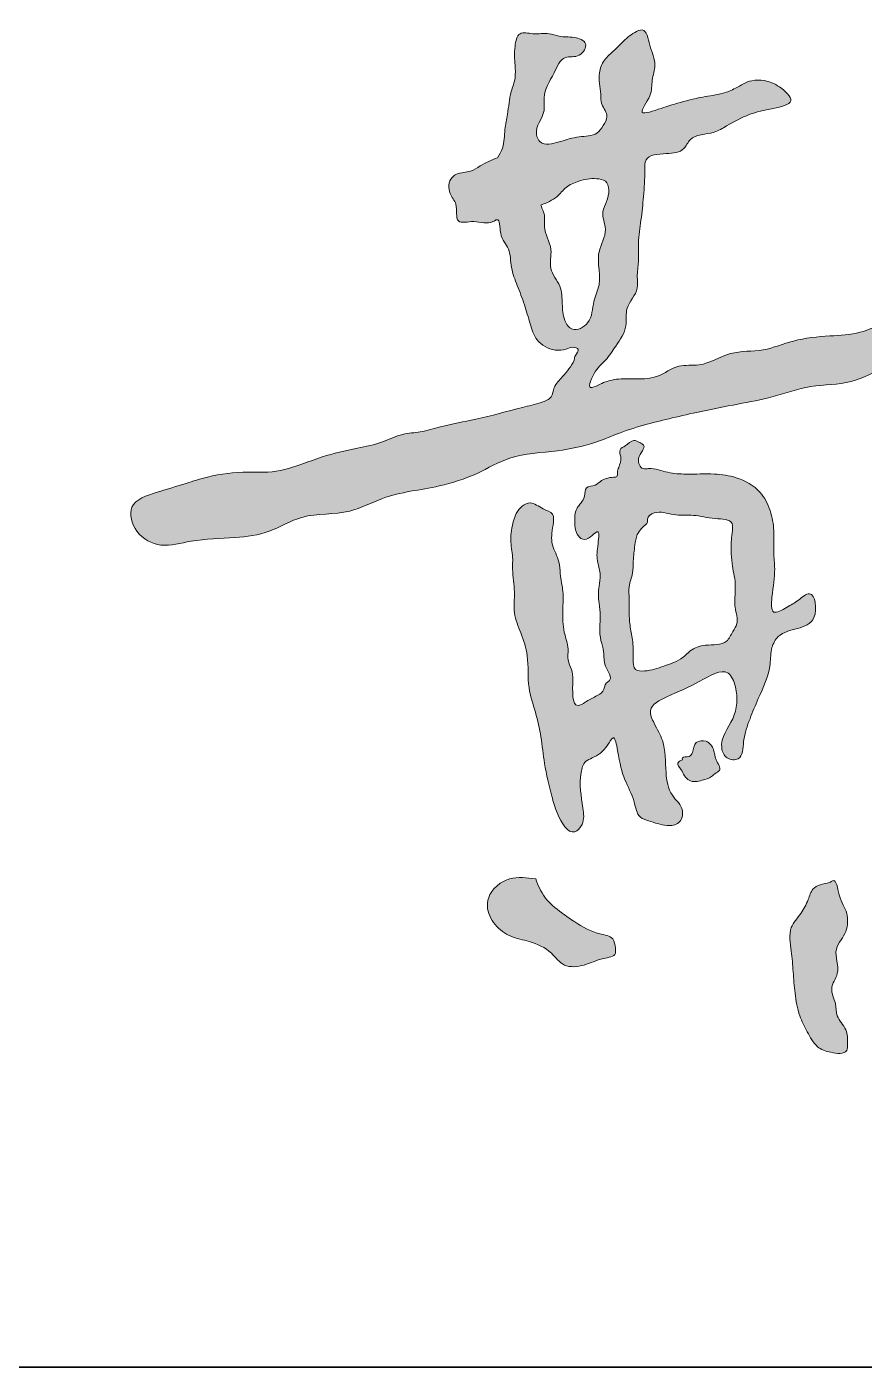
# Model space of a CAD drawing. Extents: x 3968514 to 5230306, y -516551 to -228246.
# Drawn here: x 4656531 to 4657063, y -351453 to -350602 of the extents above; entities that cross this region are included whole.
import ezdxf

# ---------------------------------------------------------------- set-up
doc = ezdxf.new("R2010")
doc.units = 0
doc.header["$LTSCALE"] = 1000
doc.header["$MEASUREMENT"] = 0
doc.layers.add('AXIS', color=3, linetype='Continuous', lineweight=15)
doc.layers.add('FRAME', color=3, linetype='Continuous', lineweight=18)

# ---------------------------------------------------------------- blocks, each defined once
blk = doc.blocks.new('A$C0B803521')
at = {"layer": 'FRAME', "lineweight": 35}
blk.add_line((-16943.12, 42352), (-23943.12, 42352), dxfattribs=at)
blk = doc.blocks.new('FWEFS')
h = blk.add_hatch(color=7)
h.dxf.hatch_style = 1
edge = h.paths.add_edge_path()
edge.add_spline(control_points=[(1917790.24, -2261802.23), (1917786.52, -2261803.82), (1917780.68, -2261806.32), (1917772.76, -2261811.83), (1917765.78, -2261811.49), (1917759.21, -2261815.92), (1917758.63, -2261825.08), (1917765.72, -2261831.7), (1917762.41, -2261845.41), (1917776.92, -2261841.29), (1917784.26, -2261845.3), (1917792.1, -2261839.64), (1917791.07, -2261853.08), (1917798.65, -2261859.55), (1917798.4, -2261872.46), (1917803.01, -2261883.74), (1917807.5, -2261895.54), (1917810.74, -2261907.26), (1917814.54, -2261919.38), (1917824.7, -2261925.2), (1917833.31, -2261924.5), (1917837.6, -2261922.02), (1917843.1, -2261923.94), (1917839.41, -2261927.59), (1917838.95, -2261931.96), (1917835.67, -2261936.51), (1917831.24, -2261942), (1917825.83, -2261947.08), (1917825.18, -2261955.24), (1917816.16, -2261958.56), (1917800.5, -2261962.15), (1917779.01, -2261968.46), (1917757.09, -2261971.99), (1917741.98, -2261976.91), (1917729.05, -2261977.3), (1917716.56, -2261983.89), (1917699.05, -2261987.15), (1917681.43, -2261991.12), (1917663.18, -2261998.21), (1917647.33, -2262002.75), (1917627.27, -2262001.47), (1917609.71, -2262003.7), (1917590.65, -2262009.83), (1917575.12, -2262014.36), (1917554.11, -2262021.17), (1917559.89, -2262042.14), (1917576.94, -2262050.93), (1917598.54, -2262044.27), (1917621.52, -2262044.27), (1917645.93, -2262041.09), (1917667.78, -2262027.14), (1917694.44, -2262030.1), (1917721.28, -2262015.25), (1917749.74, -2262012.75), (1917776.85, -2262004.01), (1917799.85, -2261990.24), (1917826.86, -2261989.47), (1917850.33, -2261984.56), (1917868.49, -2261976.57), (1917884.58, -2261971.65), (1917901.76, -2261967.5), (1917920.94, -2261963.09), (1917942.34, -2261958.91), (1917966.05, -2261954.58), (1917989.23, -2261945.96), (1918014.92, -2261947.01), (1918038.29, -2261932.97), (1918064, -2261932.16), (1918089.36, -2261929.44), (1918110.2, -2261925.7), (1918130.72, -2261928.77), (1918142.18, -2261911.87), (1918135.63, -2261900.84), (1918127.49, -2261889.58), (1918121.32, -2261899.18), (1918110.88, -2261897.54), (1918099.62, -2261898.19), (1918087.81, -2261902.88), (1918075.42, -2261903.58), (1918058.35, -2261909.03), (1918039.35, -2261905.36), (1918019.76, -2261914.58), (1918000.04, -2261915.5), (1917979.07, -2261917.27), (1917959.07, -2261926.09), (1917937.55, -2261924.26), (1917921.46, -2261935.69), (1917904.21, -2261932.89), (1917891.75, -2261943.32), (1917876.71, -2261942.58), (1917863.46, -2261942.79), (1917856.14, -2261945.73), (1917846.04, -2261950.66), (1917852.46, -2261936.37), (1917859.44, -2261931.09), (1917865.98, -2261920.88), (1917873.37, -2261910.63), (1917870.59, -2261896.39), (1917880.26, -2261887.83), (1917878.5, -2261877.09), (1917880.38, -2261867.65), (1917879.25, -2261855.53), (1917881.63, -2261841.81), (1917883.14, -2261826.16), (1917883.96, -2261814.04), (1917883.63, -2261800.29), (1917897.22, -2261799.73), (1917908.48, -2261798.96), (1917913.34, -2261786.9), (1917926.27, -2261787.97), (1917937.72, -2261780.78), (1917950.35, -2261774.11), (1917962.65, -2261771.39), (1917981.53, -2261767.69), (1917969.3, -2261756.28), (1917960.91, -2261753), (1917950.37, -2261752.57), (1917942.4, -2261757.98), (1917932.11, -2261762.17), (1917919.52, -2261763.45), (1917905.83, -2261767.33), (1917895.12, -2261770.41), (1917877.14, -2261777.01), (1917888.79, -2261762.78), (1917887.89, -2261753.34), (1917891.68, -2261741.95), (1917886.86, -2261732.81), (1917884.72, -2261719.08), (1917875.32, -2261723.49), (1917870.2, -2261728.13), (1917864.19, -2261734.54), (1917857.69, -2261739.61), (1917853.65, -2261749.88), (1917856.05, -2261759.43), (1917855.84, -2261769.06), (1917861.47, -2261775.41), (1917857.36, -2261781.95), (1917852.84, -2261788.77), (1917841.01, -2261788.4), (1917830.62, -2261792.05), (1917818.06, -2261795.29), (1917812.67, -2261783.64), (1917821.31, -2261775.14), (1917818.52, -2261760.85), (1917825.62, -2261750.64), (1917831.34, -2261736.6), (1917842.54, -2261739.4), (1917848.98, -2261728.74), (1917837.98, -2261724.98), (1917830.45, -2261725.93), (1917821.73, -2261722.44), (1917813.82, -2261724.42), (1917803.17, -2261721.37), (1917800.74, -2261733.29), (1917801.28, -2261741.96), (1917802, -2261751.95), (1917797.92, -2261761.88), (1917797.17, -2261773.11), (1917794.44, -2261784.89), (1917794.8, -2261794.83), (1917791.45, -2261800.27), (1917790.24, -2261802.23)], knot_values=[0, 0, 0, 0, 24.366061, 38.189437, 56.537359, 63.530395, 83.986974, 99.616719, 120.989284, 140.525005, 164.922766, 170.379048, 188.122888, 210.657272, 234.565496, 258.462018, 284.424346, 309.872356, 332.066619, 358.287014, 372.511667, 381.588324, 388.651204, 397.0169, 403.114956, 415.941233, 428.809803, 446.336873, 458.715261, 472.853017, 497.672363, 558.956675, 604.775447, 631.164715, 653.796783, 681.137311, 714.122256, 760.305437, 789.14986, 831.846762, 857.449787, 909.053616, 937.40682, 975.877135, 1013.187957, 1044.226209, 1079.348961, 1118.05175, 1174.264502, 1218.203695, 1263.372696, 1324.701999, 1369.27271, 1443.036026, 1493.632269, 1539.447049, 1601.008372, 1651.860114, 1682.761253, 1719.700448, 1752.688512, 1788.787888, 1837.7444, 1883.563172, 1933.245405, 1984.849069, 2032.982367, 2091.139462, 2136.202259, 2186.038982, 2219.796733, 2251.264563, 2282.1412, 2299.14346, 2311.638131, 2334.266829, 2356.725695, 2380.025163, 2409.222672, 2430.572689, 2486.671633, 2518.553309, 2557.256099, 2604.098767, 2644.100099, 2685.981279, 2728.494651, 2754.147502, 2784.207193, 2817.964944, 2842.020519, 2860.748952, 2870.867759, 2892.611048, 2911.86865, 2933.618011, 2962.22022, 2984.656876, 3013.257647, 3027.644326, 3046.8919, 3070.869698, 3099.820582, 3130.358931, 3163.965985, 3176.853041, 3203.674741, 3226.971118, 3240.725897, 3272.607573, 3290.495417, 3322.692603, 3354.130147, 3378.498819, 3401.227139, 3422.028042, 3438.027523, 3460.936372, 3478.169039, 3504.217307, 3537.202575, 3558.967326, 3583.444136, 3606.334917, 3626.272151, 3645.718353, 3672.083398, 3693.533914, 3703.652721, 3724.136874, 3737.70728, 3755.802227, 3773.021479, 3800.242528, 3813.129584, 3830.347641, 3842.523603, 3855.015074, 3877.924181, 3904.313772, 3928.316206, 3939.042183, 3970.894818, 3986.879573, 4021.316883, 4045.303939, 4063.195265, 4079.656503, 4096.127327, 4115.394378, 4128.589173, 4149.39364, 4165.396334, 4182.614392, 4206.59219, 4222.576945, 4240.803655, 4269.974399, 4289.421914, 4313.611138, 4327.198539, 4327.198539, 4327.198539, 4327.198539], degree=3, periodic=0)
edge = h.paths.add_edge_path(flags=16)
edge.add_spline(control_points=[(1917817.73, -2261832.45), (1917821.49, -2261830.93), (1917827.77, -2261828.39), (1917833.6, -2261820.37), (1917842.63, -2261816.57), (1917851, -2261814.97), (1917862.13, -2261816.9), (1917860.95, -2261828.77), (1917855.45, -2261837.57), (1917861.3, -2261849.21), (1917853.42, -2261860.77), (1917854.75, -2261872.89), (1917855.61, -2261883.68), (1917850.17, -2261894.3), (1917850.91, -2261907.03), (1917837.96, -2261913.88), (1917831.68, -2261904.55), (1917831.4, -2261894.98), (1917831.11, -2261883.07), (1917822, -2261873.32), (1917826.17, -2261859.25), (1917819.15, -2261849.13), (1917820.8, -2261839.18), (1917818.81, -2261834.82), (1917817.73, -2261832.45)], knot_values=[0, 0, 0, 0, 23.754055, 39.676877, 57.661976, 80.420577, 92.135508, 117.905246, 131.640664, 154.374723, 184.407486, 206.912286, 226.200975, 248.067523, 276.554032, 297.469728, 312.296055, 333.43967, 356.172411, 381.339271, 405.451462, 435.483364, 448.34382, 463.594547, 463.594547, 463.594547, 463.594547], degree=3, periodic=0)
h = blk.add_hatch(color=7)
h.dxf.hatch_style = 1
edge = h.paths.add_edge_path(flags=16)
edge.add_spline(control_points=[(1917885.16, -2262034.63), (1917882.74, -2262036.8), (1917878.56, -2262040.55), (1917877.34, -2262049.61), (1917876.33, -2262057.67), (1917876.46, -2262066.71), (1917873.33, -2262074.39), (1917874.1, -2262082.54), (1917873.85, -2262090.68), (1917874.15, -2262099.38), (1917876.53, -2262109.6), (1917876.45, -2262118.27), (1917876.56, -2262128.39), (1917886.58, -2262128.68), (1917895.85, -2262125.19), (1917906.68, -2262121.89), (1917913.43, -2262114.23), (1917923.11, -2262111.06), (1917935.4, -2262112.55), (1917939.3, -2262103.77), (1917943.84, -2262097.17), (1917940.39, -2262087.86), (1917941.28, -2262079.49), (1917941.44, -2262070.04), (1917939.04, -2262061.76), (1917938.63, -2262050.82), (1917938.73, -2262042.9), (1917940.74, -2262031.8), (1917926.38, -2262032.08), (1917915.53, -2262028.71), (1917901.95, -2262030.19), (1917892.18, -2262025.73), (1917884.87, -2262030.56), (1917885.68, -2262033.59), (1917885.28, -2262034.39), (1917885.16, -2262034.63)], knot_values=[0, 0, 0, 0, 18.800432, 32.398879, 52.882942, 68.203252, 86.003599, 101.289777, 116.577287, 134.949685, 153.547065, 178.027893, 191.625616, 203.032424, 228.26883, 255.197768, 267.477231, 288.132021, 315.142608, 329.846752, 341.243158, 361.727541, 383.129256, 392.30123, 418.104863, 434.442098, 456.886206, 469.115948, 491.396085, 519.240489, 544.767449, 569.336593, 581.115889, 584.870902, 586.41998, 586.41998, 586.41998, 586.41998], degree=3, periodic=0)
edge = h.paths.add_edge_path()
edge.add_spline(control_points=[(1917800.44, -2262032.98), (1917799.52, -2262037.04), (1917797.79, -2262044.74), (1917800.26, -2262054.97), (1917799.45, -2262066.05), (1917801.82, -2262077.71), (1917799.76, -2262091.71), (1917805.52, -2262104.73), (1917810.56, -2262120.28), (1917808.78, -2262137.87), (1917814.66, -2262154.55), (1917818.24, -2262170.59), (1917819.87, -2262188.51), (1917824.14, -2262205.32), (1917827.68, -2262219.49), (1917836.63, -2262234.88), (1917845.85, -2262224.86), (1917843.97, -2262211.23), (1917841.68, -2262198.36), (1917844.91, -2262185.95), (1917853.07, -2262182.57), (1917858.75, -2262178.96), (1917864.54, -2262167.47), (1917867.66, -2262185.38), (1917869.68, -2262195.99), (1917877.37, -2262209.42), (1917878.76, -2262221.35), (1917888.53, -2262224.23), (1917896.01, -2262227.09), (1917906.54, -2262226.2), (1917909.43, -2262215.12), (1917899.13, -2262207.23), (1917896.6, -2262191.1), (1917897.16, -2262174.61), (1917890.35, -2262163.18), (1917884.85, -2262151.2), (1917902.28, -2262142.45), (1917915.73, -2262137.43), (1917936.29, -2262124.35), (1917943.52, -2262142.46), (1917941.9, -2262158.94), (1917930.09, -2262172.73), (1917935.06, -2262184.71), (1917946.29, -2262185.62), (1917945.99, -2262170.93), (1917950.41, -2262159.28), (1917956.95, -2262142.96), (1917964.2, -2262128.4), (1917963.49, -2262114.21), (1917969.06, -2262104.21), (1917980.58, -2262101.69), (1917994.67, -2262096.94), (1917991.45, -2262074.56), (1917980.8, -2262084.33), (1917974.72, -2262087.42), (1917963.6, -2262094.14), (1917964.82, -2262076.73), (1917967.01, -2262066.34), (1917965.33, -2262051.69), (1917966.3, -2262039.36), (1917964.04, -2262026.22), (1917957.22, -2262012.76), (1917943.3, -2262004.99), (1917926.76, -2262002.71), (1917912.2, -2262003.61), (1917898.08, -2262002.79), (1917889.47, -2261999.04), (1917881.36, -2262000.65), (1917877.61, -2261992.25), (1917885.8, -2261985.82), (1917880.25, -2261983.03), (1917875.96, -2261980.86), (1917872.44, -2261985.25), (1917866.9, -2261987.37), (1917869.38, -2261993.32), (1917867.63, -2261998.08), (1917866.21, -2262001.85), (1917866.63, -2262005.29), (1917862.82, -2262005.21), (1917859.86, -2262005.87), (1917855.67, -2262007.41), (1917852.67, -2262011.17), (1917845.47, -2262010.64), (1917846.5, -2262019.44), (1917839.29, -2262024.48), (1917839.2, -2262034), (1917839.74, -2262041.61), (1917846.97, -2262047.29), (1917856.06, -2262034.88), (1917853.48, -2262051.01), (1917853.13, -2262058.52), (1917856.36, -2262067.16), (1917854.17, -2262075.73), (1917854.39, -2262084.43), (1917856.01, -2262093.11), (1917854.82, -2262101.06), (1917855.61, -2262108.78), (1917858.39, -2262116.85), (1917857.21, -2262125.07), (1917864.2, -2262133.52), (1917858.06, -2262136.43), (1917858.18, -2262141.93), (1917851.78, -2262144.83), (1917847.07, -2262147.6), (1917836.93, -2262153.72), (1917838.43, -2262136.45), (1917837.78, -2262127.63), (1917834.28, -2262121.42), (1917836.02, -2262113.07), (1917832.52, -2262105.2), (1917831.62, -2262096.21), (1917831.76, -2262087.59), (1917832.31, -2262077.36), (1917829.88, -2262067.95), (1917829.92, -2262057.63), (1917823.5, -2262048.14), (1917825.28, -2262038.09), (1917826.66, -2262027.77), (1917818.14, -2262025.58), (1917810.64, -2262018.89), (1917802.39, -2262026.39), (1917800.9, -2262031.41), (1917800.44, -2262032.98)], knot_values=[0, 0, 0, 0, 24.583409, 46.724472, 61.789768, 90.855243, 117.508921, 144.266067, 174.355878, 214.982208, 247.309173, 279.363824, 313.290273, 356.029376, 379.121821, 411.109472, 424.226797, 445.119192, 490.374613, 505.442505, 514.79431, 540.331693, 551.92501, 569.155285, 607.382927, 637.518712, 658.827142, 670.251808, 694.166648, 709.645675, 725.408697, 748.880962, 778.969491, 819.795479, 844.16267, 861.037692, 888.207866, 934.387628, 971.831671, 991.537891, 1032.248304, 1071.859167, 1086.382054, 1100.353418, 1123.446832, 1153.534494, 1181.084883, 1227.633585, 1248.622411, 1264.726779, 1291.227712, 1316.316101, 1347.001411, 1363.113016, 1380.814865, 1398.061305, 1416.748156, 1453.097861, 1475.147532, 1501.80121, 1527.716214, 1554.174769, 1589.581901, 1617.808409, 1653.770278, 1677.087913, 1701.890632, 1708.849024, 1722.854399, 1741.173586, 1747.18631, 1755.099242, 1767.82518, 1776.162542, 1785.364262, 1798.926929, 1805.797579, 1810.866086, 1815.1171, 1824.443179, 1830.792838, 1840.970082, 1852.314564, 1863.430713, 1882.158497, 1899.833073, 1917.010735, 1926.734632, 1946.074141, 1964.403451, 1985.231668, 2001.409792, 2015.670819, 2037.332005, 2053.250051, 2068.269419, 2085.016075, 2099.566828, 2118.06635, 2137.066513, 2142.406396, 2153.237669, 2164.578909, 2179.885816, 2189.96046, 2223.130915, 2236.565044, 2248.952873, 2263.116007, 2285.349028, 2298.783157, 2317.112467, 2337.107715, 2359.847923, 2374.937838, 2398.149252, 2423.15761, 2437.345376, 2450.790971, 2469.079539, 2491.088826, 2501.117657, 2501.117657, 2501.117657, 2501.117657], degree=3, periodic=0)
h = blk.add_hatch(color=256)
h.dxf.hatch_style = 1
edge = h.paths.add_edge_path()
edge.add_spline(control_points=[(1917907.72, -2262184.86), (1917906.38, -2262185.47), (1917903.3, -2262186.88), (1917907.28, -2262191.17), (1917908.66, -2262194.93), (1917912.79, -2262199.5), (1917919.84, -2262198.21), (1917925.44, -2262196.32), (1917928.38, -2262193.38), (1917933.38, -2262191.34), (1917928.26, -2262184.79), (1917928.13, -2262178.41), (1917923.86, -2262171.95), (1917915.09, -2262172.94), (1917914.82, -2262179.19), (1917912.28, -2262183.77), (1917907.42, -2262182.31), (1917907.67, -2262184.39), (1917907.72, -2262184.86)], knot_values=[0, 0, 0, 0, 3.616504, 8.313823, 12.640571, 16.800569, 25.211706, 31.616756, 34.307974, 37.924478, 44.966477, 51.488406, 58.64619, 65.009464, 71.796968, 75.080233, 79.36722, 80.627984, 80.627984, 80.627984, 80.627984], degree=3, periodic=0)
h = blk.add_hatch(color=7)
h.dxf.hatch_style = 1
edge = h.paths.add_edge_path()
edge.add_spline(control_points=[(1917814.51, -2262260.53), (1917816.16, -2262264.61), (1917819.66, -2262273.29), (1917829.85, -2262281.29), (1917841.39, -2262289.41), (1917851.49, -2262295.27), (1917864.18, -2262296.84), (1917864.99, -2262303.47), (1917865.83, -2262309.84), (1917854.84, -2262311.04), (1917846.28, -2262315.79), (1917832.06, -2262317.43), (1917823.98, -2262305.62), (1917811.76, -2262300.06), (1917798.28, -2262297.89), (1917788.03, -2262290.21), (1917782.72, -2262279.7), (1917785, -2262269.76), (1917790.61, -2262263.73), (1917800.63, -2262258.65), (1917808.84, -2262259.76), (1917814.51, -2262260.53)], knot_values=[0, 0, 0, 0, 25.953117, 55.300005, 75.549062, 110.430246, 128.303441, 140.372519, 147.003006, 163.344258, 189.581025, 214.473747, 236.789157, 268.704318, 292.866169, 317.748872, 343.003324, 358.288518, 375.917301, 390.758621, 423.949989, 423.949989, 423.949989, 423.949989], degree=3, periodic=0)
h = blk.add_hatch(color=7)
h.dxf.hatch_style = 1
edge = h.paths.add_edge_path()
edge.add_spline(control_points=[(1918001.34, -2262262.87), (1917997.12, -2262263.58), (1917990.26, -2262264.74), (1917987.52, -2262274.8), (1917983.2, -2262282.85), (1917974.46, -2262292.09), (1917977.13, -2262306.01), (1917978.08, -2262319.62), (1917979.09, -2262333.45), (1917981.24, -2262346.71), (1917987.02, -2262357.57), (1917992.32, -2262367.71), (1918001.53, -2262371.09), (1918012.65, -2262372.32), (1918012.69, -2262363.49), (1918012.64, -2262355.63), (1918005.03, -2262348.69), (1918005.74, -2262338.97), (1918000.32, -2262329.98), (1918009.23, -2262319.31), (1918003.1, -2262307.65), (1918008.43, -2262299.31), (1918012.79, -2262292.65), (1918013.11, -2262281.03), (1918006.98, -2262273.91), (1918005.47, -2262259.57), (1918001.97, -2262262.37), (1918001.34, -2262262.87)], knot_values=[0, 0, 0, 0, 23.039808, 37.4425, 57.706814, 79.199151, 108.993095, 135.321222, 162.835849, 192.053, 214.449029, 237.596213, 255.765841, 276.189152, 284.616929, 302.652196, 323.50622, 339.181612, 358.838197, 379.205163, 410.214279, 423.542142, 435.81546, 458.490019, 484.165836, 503.896705, 508.19774, 508.19774, 508.19774, 508.19774], degree=3, periodic=0)
at = {"color": 7}
for points, knots in [([(1917790.24, -2261802.23, -49.39), (1917786.52, -2261803.82, -49.39), (1917780.68, -2261806.32, -49.39), (1917772.76, -2261811.83, -49.39), (1917765.78, -2261811.49, -49.39), (1917759.21, -2261815.92, -49.39), (1917758.63, -2261825.08, -49.39), (1917765.72, -2261831.7, -49.39), (1917762.41, -2261845.41, -49.39), (1917776.92, -2261841.29, -49.39), (1917784.26, -2261845.3, -49.39), (1917792.1, -2261839.64, -49.39), (1917791.07, -2261853.08, -49.39), (1917798.65, -2261859.55, -49.39), (1917798.4, -2261872.46, -49.39), (1917803.01, -2261883.74, -49.39), (1917807.5, -2261895.54, -49.39), (1917810.74, -2261907.26, -49.39), (1917814.54, -2261919.38, -49.39), (1917824.7, -2261925.2, -49.39), (1917833.31, -2261924.5, -49.39), (1917837.6, -2261922.02, -49.39), (1917843.1, -2261923.94, -49.39), (1917839.41, -2261927.59, -49.39), (1917838.95, -2261931.96, -49.39), (1917835.67, -2261936.51, -49.39), (1917831.24, -2261942, -49.39), (1917825.83, -2261947.08, -49.39), (1917825.18, -2261955.24, -49.39), (1917816.16, -2261958.56, -49.39), (1917800.5, -2261962.15, -49.39), (1917779.01, -2261968.46, -49.39), (1917757.09, -2261971.99, -49.39), (1917741.98, -2261976.91, -49.39), (1917729.05, -2261977.3, -49.39), (1917716.56, -2261983.89, -49.39), (1917699.05, -2261987.15, -49.39), (1917681.43, -2261991.12, -49.39), (1917663.18, -2261998.21, -49.39), (1917647.33, -2262002.75, -49.39), (1917627.27, -2262001.47, -49.39), (1917609.71, -2262003.7, -49.39), (1917590.65, -2262009.83, -49.39), (1917575.12, -2262014.36, -49.39), (1917554.11, -2262021.17, -49.39), (1917559.89, -2262042.14, -49.39), (1917576.94, -2262050.93, -49.39), (1917598.54, -2262044.27, -49.39), (1917621.52, -2262044.27, -49.39), (1917645.93, -2262041.09, -49.39), (1917667.78, -2262027.14, -49.39), (1917694.44, -2262030.1, -49.39), (1917721.28, -2262015.25, -49.39), (1917749.74, -2262012.75, -49.39), (1917776.85, -2262004.01, -49.39), (1917799.85, -2261990.24, -49.39), (1917826.86, -2261989.47, -49.39), (1917850.33, -2261984.56, -49.39), (1917868.49, -2261976.57, -49.39), (1917884.58, -2261971.65, -49.39), (1917901.76, -2261967.5, -49.39), (1917920.94, -2261963.09, -49.39), (1917942.34, -2261958.91, -49.39), (1917966.05, -2261954.58, -49.39), (1917989.23, -2261945.96, -49.39), (1918014.92, -2261947.01, -49.39), (1918038.29, -2261932.97, -49.39), (1918064, -2261932.16, -49.39), (1918089.36, -2261929.44, -49.39), (1918110.2, -2261925.7, -49.39), (1918130.72, -2261928.77, -49.39), (1918142.18, -2261911.87, -49.39), (1918135.63, -2261900.84, -49.39), (1918127.49, -2261889.58, -49.39), (1918121.32, -2261899.18, -49.39), (1918110.88, -2261897.54, -49.39), (1918099.62, -2261898.19, -49.39), (1918087.81, -2261902.88, -49.39), (1918075.42, -2261903.58, -49.39), (1918058.35, -2261909.03, -49.39), (1918039.35, -2261905.36, -49.39), (1918019.76, -2261914.58, -49.39), (1918000.04, -2261915.5, -49.39), (1917979.07, -2261917.27, -49.39), (1917959.07, -2261926.09, -49.39), (1917937.55, -2261924.26, -49.39), (1917921.46, -2261935.69, -49.39), (1917904.21, -2261932.89, -49.39), (1917891.75, -2261943.32, -49.39), (1917876.71, -2261942.58, -49.39), (1917863.46, -2261942.79, -49.39), (1917856.14, -2261945.73, -49.39), (1917846.04, -2261950.66, -49.39), (1917852.46, -2261936.37, -49.39), (1917859.44, -2261931.09, -49.39), (1917865.98, -2261920.88, -49.39), (1917873.37, -2261910.63, -49.39), (1917870.59, -2261896.39, -49.39), (1917880.26, -2261887.83, -49.39), (1917878.5, -2261877.09, -49.39), (1917880.38, -2261867.65, -49.39), (1917879.25, -2261855.53, -49.39), (1917881.63, -2261841.81, -49.39), (1917883.14, -2261826.16, -49.39), (1917883.96, -2261814.04, -49.39), (1917883.63, -2261800.29, -49.39), (1917897.22, -2261799.73, -49.39), (1917908.48, -2261798.96, -49.39), (1917913.34, -2261786.9, -49.39), (1917926.27, -2261787.97, -49.39), (1917937.72, -2261780.78, -49.39), (1917950.35, -2261774.11, -49.39), (1917962.65, -2261771.39, -49.39), (1917981.53, -2261767.69, -49.39), (1917969.3, -2261756.28, -49.39), (1917960.91, -2261753, -49.39), (1917950.37, -2261752.57, -49.39), (1917942.4, -2261757.98, -49.39), (1917932.11, -2261762.17, -49.39), (1917919.52, -2261763.45, -49.39), (1917905.83, -2261767.33, -49.39), (1917895.12, -2261770.41, -49.39), (1917877.14, -2261777.01, -49.39), (1917888.79, -2261762.78, -49.39), (1917887.89, -2261753.34, -49.39), (1917891.68, -2261741.95, -49.39), (1917886.86, -2261732.81, -49.39), (1917884.72, -2261719.08, -49.39), (1917875.32, -2261723.49, -49.39), (1917870.2, -2261728.13, -49.39), (1917864.19, -2261734.54, -49.39), (1917857.69, -2261739.61, -49.39), (1917853.65, -2261749.88, -49.39), (1917856.05, -2261759.43, -49.39), (1917855.84, -2261769.06, -49.39), (1917861.47, -2261775.41, -49.39), (1917857.36, -2261781.95, -49.39), (1917852.84, -2261788.77, -49.39), (1917841.01, -2261788.4, -49.39), (1917830.62, -2261792.05, -49.39), (1917818.06, -2261795.29, -49.39), (1917812.67, -2261783.64, -49.39), (1917821.31, -2261775.14, -49.39), (1917818.52, -2261760.85, -49.39), (1917825.62, -2261750.64, -49.39), (1917831.34, -2261736.6, -49.39), (1917842.54, -2261739.4, -49.39), (1917848.98, -2261728.74, -49.39), (1917837.98, -2261724.98, -49.39), (1917830.45, -2261725.93, -49.39), (1917821.73, -2261722.44, -49.39), (1917813.82, -2261724.42, -49.39), (1917803.17, -2261721.37, -49.39), (1917800.74, -2261733.29, -49.39), (1917801.28, -2261741.96, -49.39), (1917802, -2261751.95, -49.39), (1917797.92, -2261761.88, -49.39), (1917797.17, -2261773.11, -49.39), (1917794.44, -2261784.89, -49.39), (1917794.8, -2261794.83, -49.39), (1917791.45, -2261800.27, -49.39), (1917790.24, -2261802.23, -49.39)], [0, 0, 0, 0, 12.183031, 19.094718, 28.26868, 31.765198, 41.993487, 49.808359, 60.494642, 70.262502, 82.461383, 85.189524, 94.061444, 105.328636, 117.282748, 129.231009, 142.212173, 154.936178, 166.033309, 179.143507, 186.255833, 190.794162, 194.325602, 198.50845, 201.557478, 207.970616, 214.404901, 223.168437, 229.35763, 236.426508, 248.836181, 279.478337, 302.387724, 315.582358, 326.898391, 340.568655, 357.061128, 380.152719, 394.57493, 415.923381, 428.724894, 454.526808, 468.70341, 487.938568, 506.593978, 522.113105, 539.67448, 559.025875, 587.132251, 609.101848, 631.686348, 662.350999, 684.636355, 721.518013, 746.816134, 769.723525, 800.504186, 825.930057, 841.380626, 859.850224, 876.344256, 894.393944, 918.8722, 941.781586, 966.622703, 992.424535, 1016.491183, 1045.569731, 1068.10113, 1093.019491, 1109.898366, 1125.632281, 1141.0706, 1149.57173, 1155.819065, 1167.133414, 1178.362848, 1190.012581, 1204.611336, 1215.286345, 1243.335817, 1259.276655, 1278.628049, 1302.049383, 1322.050049, 1342.99064, 1364.247326, 1377.073751, 1392.103597, 1408.982472, 1421.010259, 1430.374476, 1435.43388, 1446.305524, 1455.934325, 1466.809005, 1481.11011, 1492.328438, 1506.628823, 1513.822163, 1523.44595, 1535.434849, 1549.910291, 1565.179465, 1581.982992, 1588.42652, 1601.837371, 1613.485559, 1620.362948, 1636.303786, 1645.247708, 1661.346302, 1677.065074, 1689.249409, 1700.61357, 1711.014021, 1719.013761, 1730.468186, 1739.084519, 1752.108654, 1768.601287, 1779.483663, 1791.722068, 1803.167458, 1813.136075, 1822.859177, 1836.041699, 1846.766957, 1851.826361, 1862.068437, 1868.85364, 1877.901113, 1886.510739, 1900.121264, 1906.564792, 1915.173821, 1921.261801, 1927.507537, 1938.962091, 1952.156886, 1964.158103, 1969.521091, 1985.447409, 1993.439787, 2010.658441, 2022.651969, 2031.597632, 2039.828252, 2048.063664, 2057.697189, 2064.294587, 2074.69682, 2082.698167, 2091.307196, 2103.296095, 2111.288472, 2120.401828, 2134.987199, 2144.710957, 2156.805569, 2163.599269, 2163.599269, 2163.599269, 2163.599269]), ([(1917817.73, -2261832.45, -49.39), (1917821.49, -2261830.93, -49.39), (1917827.77, -2261828.39, -49.39), (1917833.6, -2261820.37, -49.39), (1917842.63, -2261816.57, -49.39), (1917851, -2261814.97, -49.39), (1917862.13, -2261816.9, -49.39), (1917860.95, -2261828.77, -49.39), (1917855.45, -2261837.57, -49.39), (1917861.3, -2261849.21, -49.39), (1917853.42, -2261860.77, -49.39), (1917854.75, -2261872.89, -49.39), (1917855.61, -2261883.68, -49.39), (1917850.17, -2261894.3, -49.39), (1917850.91, -2261907.03, -49.39), (1917837.96, -2261913.88, -49.39), (1917831.68, -2261904.55, -49.39), (1917831.4, -2261894.98, -49.39), (1917831.11, -2261883.07, -49.39), (1917822, -2261873.32, -49.39), (1917826.17, -2261859.25, -49.39), (1917819.15, -2261849.13, -49.39), (1917820.8, -2261839.18, -49.39), (1917818.81, -2261834.82, -49.39), (1917817.73, -2261832.45, -49.39)], [0, 0, 0, 0, 11.877027, 19.838439, 28.830988, 40.210289, 46.067754, 58.952623, 65.820332, 77.187362, 92.203743, 103.456143, 113.100487, 124.033761, 138.277016, 148.734864, 156.148028, 166.719835, 178.086206, 190.669635, 202.725731, 217.741682, 224.17191, 231.797274, 231.797274, 231.797274, 231.797274]), ([(1917800.44, -2262032.98, -49.39), (1917799.52, -2262037.04, -49.39), (1917797.79, -2262044.74, -49.39), (1917800.26, -2262054.97, -49.39), (1917799.45, -2262066.05, -49.39), (1917801.82, -2262077.71, -49.39), (1917799.76, -2262091.71, -49.39), (1917805.52, -2262104.73, -49.39), (1917810.56, -2262120.28, -49.39), (1917808.78, -2262137.87, -49.39), (1917814.66, -2262154.55, -49.39), (1917818.24, -2262170.59, -49.39), (1917819.87, -2262188.51, -49.39), (1917824.14, -2262205.32, -49.39), (1917827.68, -2262219.49, -49.39), (1917836.63, -2262234.88, -49.39), (1917845.85, -2262224.86, -49.39), (1917843.97, -2262211.23, -49.39), (1917841.68, -2262198.36, -49.39), (1917844.91, -2262185.95, -49.39), (1917853.07, -2262182.57, -49.39), (1917858.75, -2262178.96, -49.39), (1917864.54, -2262167.47, -49.39), (1917867.66, -2262185.38, -49.39), (1917869.68, -2262195.99, -49.39), (1917877.37, -2262209.42, -49.39), (1917878.76, -2262221.35, -49.39), (1917888.53, -2262224.23, -49.39), (1917896.01, -2262227.09, -49.39), (1917906.54, -2262226.2, -49.39), (1917909.43, -2262215.12, -49.39), (1917899.13, -2262207.23, -49.39), (1917896.6, -2262191.1, -49.39), (1917897.16, -2262174.61, -49.39), (1917890.35, -2262163.18, -49.39), (1917884.85, -2262151.2, -49.39), (1917902.28, -2262142.45, -49.39), (1917915.73, -2262137.43, -49.39), (1917936.29, -2262124.35, -49.39), (1917943.52, -2262142.46, -49.39), (1917941.9, -2262158.94, -49.39), (1917930.09, -2262172.73, -49.39), (1917935.06, -2262184.71, -49.39), (1917946.29, -2262185.62, -49.39), (1917945.99, -2262170.93, -49.39), (1917950.41, -2262159.28, -49.39), (1917956.95, -2262142.96, -49.39), (1917964.2, -2262128.4, -49.39), (1917963.49, -2262114.21, -49.39), (1917969.06, -2262104.21, -49.39), (1917980.58, -2262101.69, -49.39), (1917994.67, -2262096.94, -49.39), (1917991.45, -2262074.56, -49.39), (1917980.8, -2262084.33, -49.39), (1917974.72, -2262087.42, -49.39), (1917963.6, -2262094.14, -49.39), (1917964.82, -2262076.73, -49.39), (1917967.01, -2262066.34, -49.39), (1917965.33, -2262051.69, -49.39), (1917966.3, -2262039.36, -49.39), (1917964.04, -2262026.22, -49.39), (1917957.22, -2262012.76, -49.39), (1917943.3, -2262004.99, -49.39), (1917926.76, -2262002.71, -49.39), (1917912.2, -2262003.61, -49.39), (1917898.08, -2262002.79, -49.39), (1917889.47, -2261999.04, -49.39), (1917881.36, -2262000.65, -49.39), (1917877.61, -2261992.25, -49.39), (1917885.8, -2261985.82, -49.39), (1917880.25, -2261983.03, -49.39), (1917875.96, -2261980.86, -49.39), (1917872.44, -2261985.25, -49.39), (1917866.9, -2261987.37, -49.39), (1917869.38, -2261993.32, -49.39), (1917867.63, -2261998.08, -49.39), (1917866.21, -2262001.85, -49.39), (1917866.63, -2262005.29, -49.39), (1917862.82, -2262005.21, -49.39), (1917859.86, -2262005.87, -49.39), (1917855.67, -2262007.41, -49.39), (1917852.67, -2262011.17, -49.39), (1917845.47, -2262010.64, -49.39), (1917846.5, -2262019.44, -49.39), (1917839.29, -2262024.48, -49.39), (1917839.2, -2262034, -49.39), (1917839.74, -2262041.61, -49.39), (1917846.97, -2262047.29, -49.39), (1917856.06, -2262034.88, -49.39), (1917853.48, -2262051.01, -49.39), (1917853.13, -2262058.52, -49.39), (1917856.36, -2262067.16, -49.39), (1917854.17, -2262075.73, -49.39), (1917854.39, -2262084.43, -49.39), (1917856.01, -2262093.11, -49.39), (1917854.82, -2262101.06, -49.39), (1917855.61, -2262108.78, -49.39), (1917858.39, -2262116.85, -49.39), (1917857.21, -2262125.07, -49.39), (1917864.2, -2262133.52, -49.39), (1917858.06, -2262136.43, -49.39), (1917858.18, -2262141.93, -49.39), (1917851.78, -2262144.83, -49.39), (1917847.07, -2262147.6, -49.39), (1917836.93, -2262153.72, -49.39), (1917838.43, -2262136.45, -49.39), (1917837.78, -2262127.63, -49.39), (1917834.28, -2262121.42, -49.39), (1917836.02, -2262113.07, -49.39), (1917832.52, -2262105.2, -49.39), (1917831.62, -2262096.21, -49.39), (1917831.76, -2262087.59, -49.39), (1917832.31, -2262077.36, -49.39), (1917829.88, -2262067.95, -49.39), (1917829.92, -2262057.63, -49.39), (1917823.5, -2262048.14, -49.39), (1917825.28, -2262038.09, -49.39), (1917826.66, -2262027.77, -49.39), (1917818.14, -2262025.58, -49.39), (1917810.64, -2262018.89, -49.39), (1917802.39, -2262026.39, -49.39), (1917800.9, -2262031.41, -49.39), (1917800.44, -2262032.98, -49.39)], [0, 0, 0, 0, 12.291704, 23.362236, 30.894884, 45.427622, 58.754461, 72.133034, 87.177939, 107.491104, 123.654586, 139.681912, 156.645137, 178.014688, 189.56091, 205.554736, 212.113398, 222.559596, 245.187306, 252.721253, 257.397155, 270.165847, 275.962505, 284.577643, 303.691464, 318.759356, 329.413571, 335.125904, 347.083324, 354.822838, 362.704348, 374.440481, 389.484746, 409.89774, 422.081335, 430.518846, 444.103933, 467.193814, 485.915835, 495.768946, 516.124152, 535.929584, 543.191027, 550.176709, 561.723416, 576.767247, 590.542442, 613.816792, 624.311205, 632.36339, 645.613856, 658.15805, 673.500705, 681.556508, 690.407433, 699.030652, 708.374078, 726.54893, 737.573766, 750.900605, 763.858107, 777.087385, 794.790951, 808.904205, 826.885139, 838.543956, 850.945316, 854.424512, 861.4272, 870.586793, 873.593155, 877.549621, 883.91259, 888.081271, 892.682131, 899.463464, 902.89879, 905.433043, 907.55855, 912.22159, 915.396419, 920.485041, 926.157282, 931.715357, 941.079248, 949.916536, 958.505367, 963.367316, 973.03707, 982.201725, 992.615834, 1000.704896, 1007.83541, 1018.666003, 1026.625025, 1034.13471, 1042.508037, 1049.783414, 1059.033175, 1068.533256, 1071.203198, 1076.618835, 1082.289455, 1089.942908, 1094.98023, 1111.565458, 1118.282522, 1124.476436, 1131.558004, 1142.674514, 1149.391578, 1158.556234, 1168.553858, 1179.923962, 1187.468919, 1199.074626, 1211.578805, 1218.672688, 1225.395485, 1234.53977, 1245.544413, 1250.558829, 1250.558829, 1250.558829, 1250.558829]), ([(1917885.16, -2262034.63, -49.39), (1917882.74, -2262036.8, -49.39), (1917878.56, -2262040.55, -49.39), (1917877.34, -2262049.61, -49.39), (1917876.33, -2262057.67, -49.39), (1917876.46, -2262066.71, -49.39), (1917873.33, -2262074.39, -49.39), (1917874.1, -2262082.54, -49.39), (1917873.85, -2262090.68, -49.39), (1917874.15, -2262099.38, -49.39), (1917876.53, -2262109.6, -49.39), (1917876.45, -2262118.27, -49.39), (1917876.56, -2262128.39, -49.39), (1917886.58, -2262128.68, -49.39), (1917895.85, -2262125.19, -49.39), (1917906.68, -2262121.89, -49.39), (1917913.43, -2262114.23, -49.39), (1917923.11, -2262111.06, -49.39), (1917935.4, -2262112.55, -49.39), (1917939.3, -2262103.77, -49.39), (1917943.84, -2262097.17, -49.39), (1917940.39, -2262087.86, -49.39), (1917941.28, -2262079.49, -49.39), (1917941.44, -2262070.04, -49.39), (1917939.04, -2262061.76, -49.39), (1917938.63, -2262050.82, -49.39), (1917938.73, -2262042.9, -49.39), (1917940.74, -2262031.8, -49.39), (1917926.38, -2262032.08, -49.39), (1917915.53, -2262028.71, -49.39), (1917901.95, -2262030.19, -49.39), (1917892.18, -2262025.73, -49.39), (1917884.87, -2262030.56, -49.39), (1917885.68, -2262033.59, -49.39), (1917885.28, -2262034.39, -49.39), (1917885.16, -2262034.63, -49.39)], [0, 0, 0, 0, 9.400216, 16.199439, 26.441471, 34.101626, 43.001799, 50.644889, 58.288643, 67.474842, 76.773532, 89.013946, 95.812808, 101.516212, 114.134415, 127.598884, 133.738615, 144.066011, 157.571304, 164.923376, 170.621579, 180.863771, 191.564628, 196.150615, 209.052431, 217.221049, 228.443103, 234.557974, 245.698043, 259.620244, 272.383725, 284.668296, 290.557944, 292.435451, 293.20999, 293.20999, 293.20999, 293.20999]), ([(1917907.72, -2262184.86, -49.39), (1917906.38, -2262185.47, -49.39), (1917903.3, -2262186.88, -49.39), (1917907.28, -2262191.17, -49.39), (1917908.66, -2262194.93, -49.39), (1917912.79, -2262199.5, -49.39), (1917919.84, -2262198.21, -49.39), (1917925.44, -2262196.32, -49.39), (1917928.38, -2262193.38, -49.39), (1917933.38, -2262191.34, -49.39), (1917928.26, -2262184.79, -49.39), (1917928.13, -2262178.41, -49.39), (1917923.86, -2262171.95, -49.39), (1917915.09, -2262172.94, -49.39), (1917914.82, -2262179.19, -49.39), (1917912.28, -2262183.77, -49.39), (1917907.42, -2262182.31, -49.39), (1917907.67, -2262184.39, -49.39), (1917907.72, -2262184.86, -49.39)], [0, 0, 0, 0, 3.616504, 8.313823, 12.640571, 16.800569, 25.211706, 31.616756, 34.307974, 37.924478, 44.966477, 51.488406, 58.64619, 65.009464, 71.796968, 75.080233, 79.36722, 80.627984, 80.627984, 80.627984, 80.627984]), ([(1917814.51, -2262260.53, -49.39), (1917816.16, -2262264.61, -49.39), (1917819.66, -2262273.29, -49.39), (1917829.85, -2262281.29, -49.39), (1917841.39, -2262289.41, -49.39), (1917851.49, -2262295.27, -49.39), (1917864.18, -2262296.84, -49.39), (1917864.99, -2262303.47, -49.39), (1917865.83, -2262309.84, -49.39), (1917854.84, -2262311.04, -49.39), (1917846.28, -2262315.79, -49.39), (1917832.06, -2262317.43, -49.39), (1917823.98, -2262305.62, -49.39), (1917811.76, -2262300.06, -49.39), (1917798.28, -2262297.89, -49.39), (1917788.03, -2262290.21, -49.39), (1917782.72, -2262279.7, -49.39), (1917785, -2262269.76, -49.39), (1917790.61, -2262263.73, -49.39), (1917800.63, -2262258.65, -49.39), (1917808.84, -2262259.76, -49.39), (1917814.51, -2262260.53, -49.39)], [0, 0, 0, 0, 12.976559, 27.650002, 37.774531, 55.215123, 64.15172, 70.18626, 73.501503, 81.672129, 94.790512, 107.236874, 118.394578, 134.352159, 146.433085, 158.874436, 171.501662, 179.144259, 187.958651, 195.379311, 211.974995, 211.974995, 211.974995, 211.974995]), ([(1918001.34, -2262262.87, -49.39), (1917997.12, -2262263.58, -49.39), (1917990.26, -2262264.74, -49.39), (1917987.52, -2262274.8, -49.39), (1917983.2, -2262282.85, -49.39), (1917974.46, -2262292.09, -49.39), (1917977.13, -2262306.01, -49.39), (1917978.08, -2262319.62, -49.39), (1917979.09, -2262333.45, -49.39), (1917981.24, -2262346.71, -49.39), (1917987.02, -2262357.57, -49.39), (1917992.32, -2262367.71, -49.39), (1918001.53, -2262371.09, -49.39), (1918012.65, -2262372.32, -49.39), (1918012.69, -2262363.49, -49.39), (1918012.64, -2262355.63, -49.39), (1918005.03, -2262348.69, -49.39), (1918005.74, -2262338.97, -49.39), (1918000.32, -2262329.98, -49.39), (1918009.23, -2262319.31, -49.39), (1918003.1, -2262307.65, -49.39), (1918008.43, -2262299.31, -49.39), (1918012.79, -2262292.65, -49.39), (1918013.11, -2262281.03, -49.39), (1918006.98, -2262273.91, -49.39), (1918005.47, -2262259.57, -49.39), (1918001.97, -2262262.37, -49.39), (1918001.34, -2262262.87, -49.39)], [0, 0, 0, 0, 11.519904, 18.72125, 28.853407, 39.599575, 54.496547, 67.660611, 81.417924, 96.0265, 107.224514, 118.798106, 127.882921, 138.094576, 142.308464, 151.326098, 161.75311, 169.590806, 179.419098, 189.602581, 205.107139, 211.771071, 217.90773, 229.24501, 242.082918, 251.948352, 254.09887, 254.09887, 254.09887, 254.09887])]:
    blk.add_open_spline(points, degree=3, knots=knots, dxfattribs=at)

msp = doc.modelspace()

# ---------------------------------------------------------------- block references
msp.add_blockref('A$C0B803521', (4675697.36617, -393805.3043))
at = {"layer": 'AXIS', "color": 3}
msp.add_blockref('FWEFS', (2739039.66406, 1911117.49688), dxfattribs=at)

doc.saveas('drawing.dxf')
